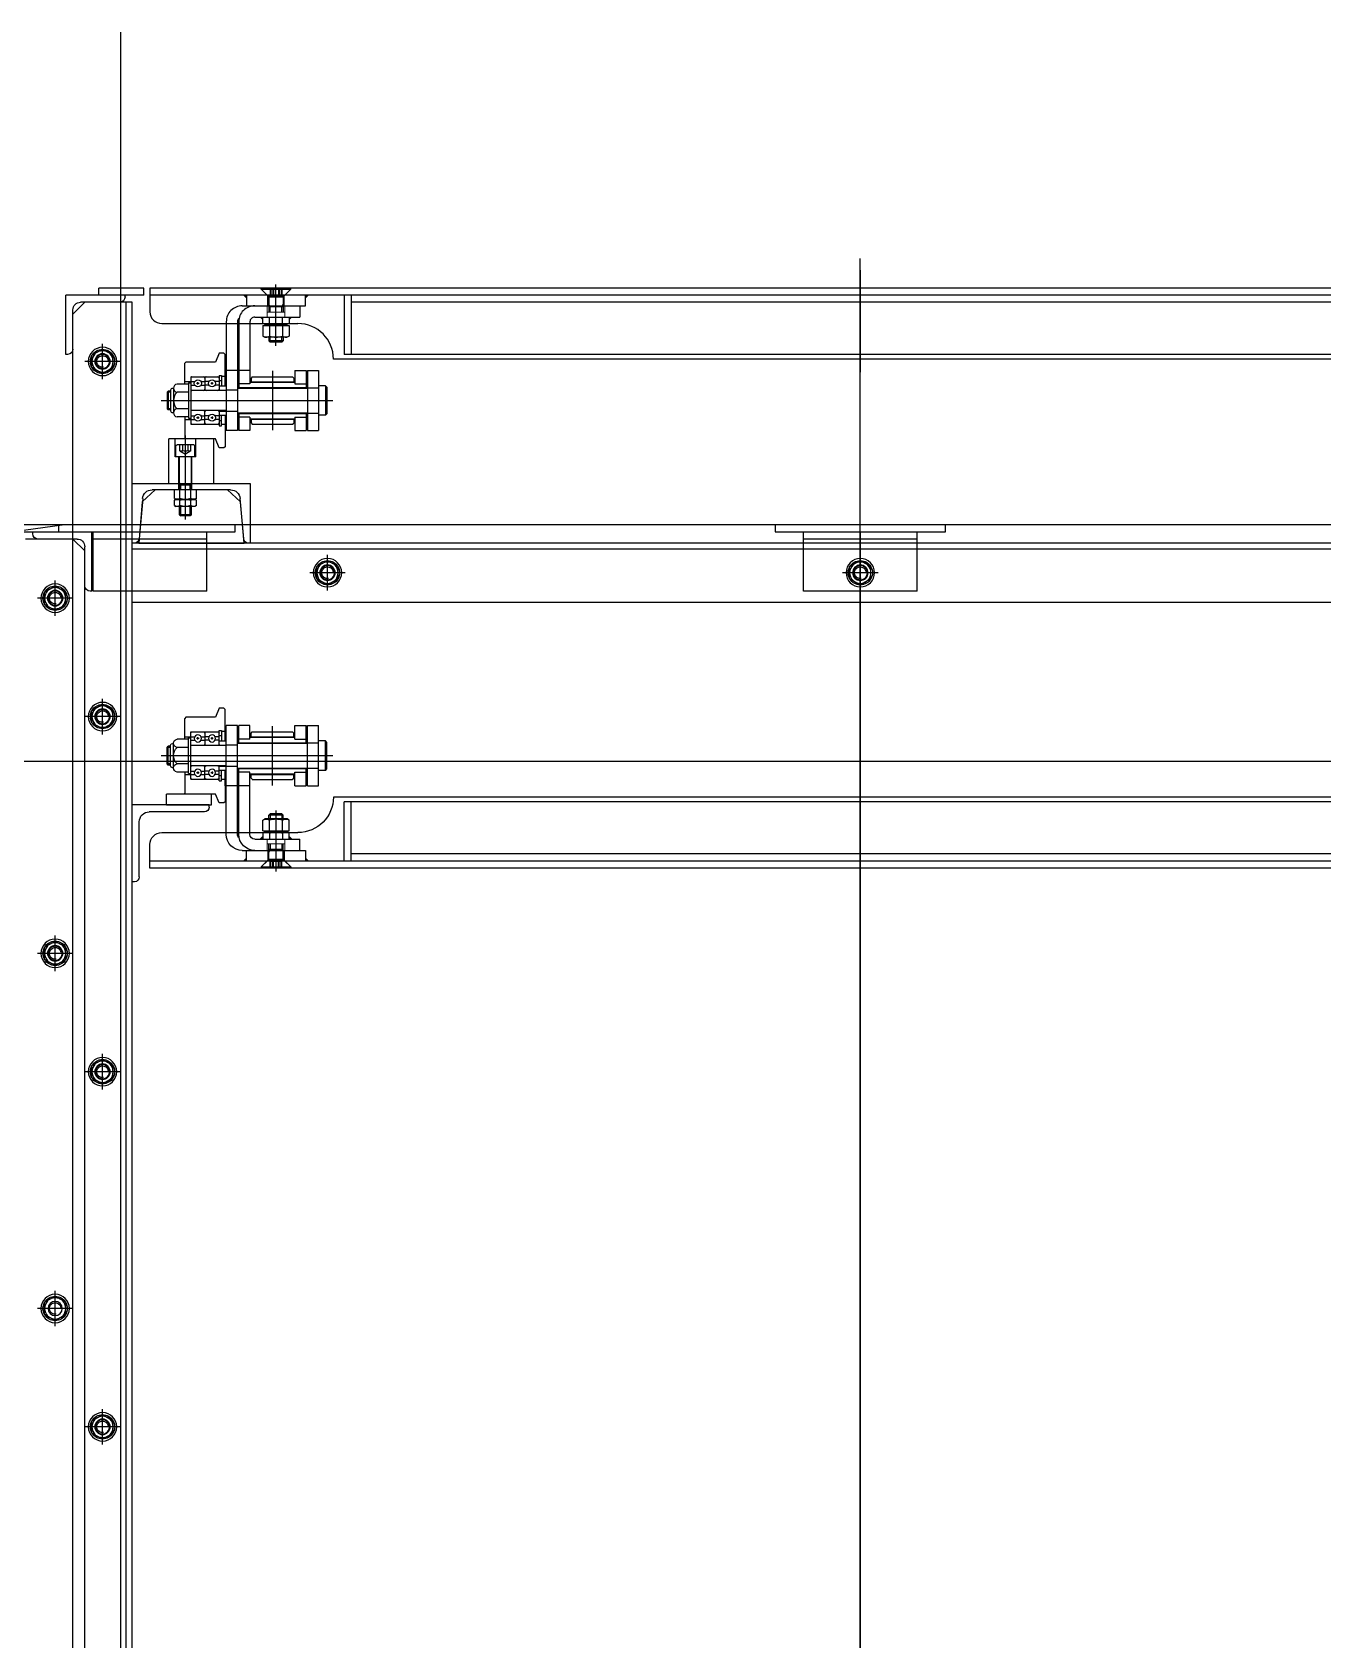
# Model space of a CAD drawing. Header units: millimetres. Extents: x 5349504 to 6791112, y -2212455 to -2153443.
# Drawn here: x 6315594 to 6316684, y -2198866 to -2197507 of the extents above; entities that cross this region are included whole.
import ezdxf

# ---------------------------------------------------------------- set-up
doc = ezdxf.new("R2010")
doc.units = ezdxf.units.MM
doc.header["$LTSCALE"] = 400
doc.linetypes.add('CEN', pattern=[62, 60, -1, 0, -1])
doc.layers.get('0').update_dxf_attribs({"lineweight": 9})
doc.layers.get('DEFPOINTS').update_dxf_attribs({"color": 140})
for name, color, linetype in [('CEN', 1, 'CEN'), ('EQUIP', 8, 'Continuous'), ('GRND', 8, 'Continuous')]:
    doc.layers.add(name, color=color, linetype=linetype)

# ---------------------------------------------------------------- blocks, each defined once
blk = doc.blocks.new('A$C7E4212CD')
for p, q in [((1200, 71), (0, 71)), ((0, 71), (0, 51)), ((1200, 71), (1200, 51)), ((10, 41), (125, 41)), ((1190, 41), (1075, 41)), ((1045, 11), (155, 11))]:
    blk.add_line(p, q)
for centre, radius, start, end in [((10, 51), 10, 180, 270), ((125, 11), 30, 0, 90), ((1075, 11), 30, 90, 180), ((1190, 51), 10, 270, 0)]:
    blk.add_arc(centre, radius, start, end)
at = {"layer": 'EQUIP', "lineweight": 25}
blk.add_line((600, 86), (600, 0), dxfattribs=at)
at = {"layer": 'EQUIP'}
for p, q in [((94, 70), (94, 71)), ((94, 70), (99.5, 64.5)), ((94, 70), (119, 70)), ((106.5, 53), (106.5, 74)), ((119, 70), (113.5, 64.5)), ((119, 70), (119, 71)), ((1081, 70), (1081, 71)), ((1081, 70), (1086.5, 64.5)), ((1106, 70), (1081, 70)), ((1093.5, 53), (1093.5, 74)), ((1106, 70), (1100.5, 64.5)), ((1106, 70), (1106, 71)), ((1200, 65), (0, 65)), ((99.5, 56), (99.5, 64.5)), ((113.5, 64.5), (99.5, 64.5)), ((113.5, 56), (113.5, 64.5)), ((164, 65), (164, 15)), ((170, 65), (170, 15)), ((1030, 59), (170, 59)), ((1030, 65), (1030, 15)), ((1036, 65), (1036, 15)), ((1086.5, 56), (1086.5, 64.5)), ((1086.5, 64.5), (1100.5, 64.5)), ((1100.5, 56), (1100.5, 64.5)), ((1036, 15), (164, 15))]:
    blk.add_line(p, q, dxfattribs=at)
for points in [[(81.5, 56), (131.5, 56), (131.5, 65), (81.5, 65)], [(1118.5, 56), (1068.5, 56), (1068.5, 65), (1118.5, 65)]]:
    blk.add_lwpolyline(points, close=True, dxfattribs=at)
for points in [[(81.5, 65), (78.5, 65), (81.5, 62)], [(131.5, 65), (134.5, 65), (131.5, 62)], [(1068.5, 65), (1065.5, 65), (1068.5, 62)], [(1118.5, 65), (1121.5, 65), (1118.5, 62)]]:
    blk.add_solid(points, dxfattribs=at)
blk = doc.blocks.new('A$C4B231994')
for p, q in [((68.5, 120), (117, 120)), ((79, 110.5), (117, 110.5)), ((86, 105.3), (86, 110.5)), ((91.5, 105.3), (91.5, 110.5)), ((102.5, 105.3), (102.5, 110.5)), ((108, 110.5), (108, 105.3)), ((117, 120), (117, 110.5)), ((55, 106.5), (55, 14.6)), ((64.5, 106.5), (64.5, 14.6)), ((65.5, 106.5), (65.5, 50.5)), ((75, 106.5), (75, 54)), ((86, 105.3), (86.6, 105)), ((86.6, 105), (87.5, 104.5)), ((87.5, 104.5), (96, 104.5)), ((88.5, 103.5), (105.5, 103.5)), ((96, 104.5), (106.5, 104.5)), ((106.5, 104.5), (108, 105.3)), ((20.9, 72.5), (19.9, 71.5)), ((19.9, 53.8), (19.9, 71.5)), ((45.9, 72.5), (20.9, 72.5)), ((49, 80), (45.9, 72.5)), ((53, 80), (49, 80)), ((54, 79), (53, 80)), ((54, 52.4), (54, 79)), ((20, 56), (25.5, 56)), ((23, 55), (23, 25)), ((23, 55), (25, 55)), ((25, 60), (25, 20)), ((25, 60), (49, 60)), ((25, 56), (28.4, 56)), ((33.6, 56), (37, 56)), ((37, 59), (37, 49.5)), ((40.4, 56), (37, 56)), ((49, 56), (45.6, 56)), ((49, 61.2), (50.9, 61.2)), ((49, 61.2), (49, 48.5)), ((49, 56.9), (50.9, 56.9)), ((50.9, 61.2), (50.9, 52.4)), ((54, 60.2), (50.9, 60.2)), ((54, 65.4), (54, 52.4)), ((64.5, 65.4), (55, 65.4)), ((75, 65.4), (65.5, 65.4)), ((75, 55.5), (113, 55.5)), ((77, 60), (76, 59)), ((76, 59), (76, 55.5)), ((76, 55.8), (112, 55.8)), ((77, 60.1), (111, 60.1)), ((111, 60), (112, 59)), ((112, 59), (112, 55.5)), ((113, 65.4), (122.5, 65.4)), ((113, 65.4), (113, 54)), ((122.5, 65.4), (122.5, 50.5)), ((123.5, 65.4), (123.5, 14.6)), ((123.5, 65.4), (133, 65.4)), ((133, 65.4), (133, 14.6)), ((6, 48), (5, 47)), ((5, 47), (5, 33)), ((8, 48), (6, 48)), ((6, 48), (6, 32)), ((8, 48.7), (8, 31.2)), ((10.4, 50.2), (9.5, 50.2)), ((10.4, 50.2), (10.4, 29.7)), ((23, 53.9), (13.4, 53.9)), ((23, 47), (13.4, 47)), ((25, 53), (28.4, 53)), ((49, 48.5), (25, 48.5)), ((55, 48.5), (25.5, 48.5)), ((33.6, 53), (37, 53)), ((40.4, 53), (37, 53)), ((49, 53), (45.6, 53)), ((49, 52.4), (55, 52.4)), ((49, 48.8), (55, 48.8)), ((51.5, 48.8), (55, 48.8)), ((55, 49), (64.5, 49)), ((64.5, 50.5), (123.5, 50.5)), ((75, 54), (65.5, 54)), ((65.5, 50.9), (122.5, 50.9)), ((113, 54), (122.5, 54)), ((123.5, 50.7), (133, 50.7)), ((138.7, 52.5), (133, 52.5)), ((138.7, 52.5), (140, 51.2)), ((138.7, 52.5), (138.7, 27.5)), ((140, 51.2), (140, 28.8)), ((5, 33), (6, 32)), ((8, 32), (6, 32)), ((10.4, 29.7), (9.5, 29.7)), ((23, 33), (13.4, 33)), ((49, 31.5), (25, 31.5)), ((55, 31.5), (25.5, 31.5)), ((37, 21), (37, 30.5)), ((49, 31.5), (49, 18.7)), ((49, 31.1), (55, 31.1)), ((49, 27.6), (55, 27.6)), ((50.9, 18.7), (50.9, 27.6)), ((51.5, 31.1), (55, 31.1)), ((54, 27.6), (54, 1)), ((54, 27.6), (54, 14.6)), ((55, 31), (64.5, 31)), ((64.5, 29.5), (123.5, 29.5)), ((65.5, 29.5), (65.5, 14.6)), ((65.5, 29.1), (122.5, 29.1)), ((122.5, 29.5), (122.5, 14.6)), ((123.5, 29.3), (133, 29.3)), ((138.7, 27.5), (133, 27.5)), ((140, 28.8), (138.7, 27.5)), ((23, 26.2), (13.4, 26.2)), ((19.9, 26.2), (19.9, 8.5)), ((20, 24), (25.5, 24)), ((23, 25), (25, 25)), ((25, 27), (28.4, 27)), ((25, 24), (28.4, 24)), ((25, 20), (49, 20)), ((33.6, 27), (37, 27)), ((33.6, 24), (37, 24)), ((40.4, 27), (37, 27)), ((40.4, 24), (37, 24)), ((49, 27), (45.6, 27)), ((49, 24), (45.6, 24)), ((49, 23.1), (50.9, 23.1)), ((49, 18.7), (50.9, 18.7)), ((54, 19.7), (50.9, 19.7)), ((64.5, 14.6), (55, 14.6)), ((75, 26), (65.5, 26)), ((75, 14.6), (65.5, 14.6)), ((75, 26), (75, 14.6)), ((75, 24.5), (113, 24.5)), ((76, 24.5), (76, 20.9)), ((76, 24.2), (112, 24.2)), ((76, 21), (77, 20)), ((77, 20), (111, 20)), ((111, 20), (112, 20.9)), ((112, 24.5), (112, 20.9)), ((113, 26), (122.5, 26)), ((113, 26), (113, 14.6)), ((113, 14.6), (122.5, 14.6)), ((123.5, 14.6), (133, 14.6)), ((20.9, 7.5), (19.9, 8.5)), ((45.9, 7.5), (20.9, 7.5)), ((49, 0), (45.9, 7.5)), ((54, 1), (53, 0)), ((53, 0), (49, 0))]:
    blk.add_line(p, q)
at = {"color": 3}
for p, q in [((8, 47), (5, 47)), ((8, 33), (5, 33))]:
    blk.add_line(p, q, dxfattribs=at)
for centre in [(31, 54.5), (43, 54.5), (31, 25.5), (43, 25.5)]:
    blk.add_circle(centre, 3)
for centre, radius, start, end in [((68.5, 106.5), 13.5, 90, 180), ((68.5, 106.5), 4, 131.8162, 180), ((79, 106.5), 13.5, 90, 180), ((79, 106.5), 4, 90, 180), ((88.8, 109.4), 4.85, 244.3799, 296.1725), ((88.5, 104.5), 1, 180, 270), ((88.8, 109.4), 4.85, 296.1725, 304.409), ((97.1, 123.5), 19, 252.8014, 258.9786), ((97.1, 123.5), 19, 258.9786, 265.4466), ((96.9, 123.5), 19, 266.7546, 287.1986), ((105.2, 109.4), 4.85, 235.591, 295.6201), ((105.5, 104.5), 1, 270, 0), ((26, 59), 1, 90, 180), ((36, 59), 1, 0, 90), ((38, 59), 1, 90, 180), ((48, 59), 1, 0, 90), ((48, 59), 1, 0, 90), ((9.5, 48.7), 1.5, 90, 180), ((13.9, 50.4), 3.46, 98.2275, 261.8801), ((20.1, 40), 9.67, 133.6025, 226.3975), ((26, 49.5), 1, 180, 270), ((36, 49.5), 1, 270, 0), ((38, 49.5), 1, 180, 270), ((48, 49.5), 1, 270, 360), ((9.5, 31.2), 1.5, 180, 270), ((13.9, 29.6), 3.46, 98.2197, 261.7816), ((26, 30.5), 1, 90, 180), ((36, 30.5), 1, 0, 90), ((38, 30.5), 1, 90, 180), ((48, 30.5), 1, 0, 90), ((26, 21), 1, 180, 270), ((36, 21), 1, 270, 0), ((38, 21), 1, 180, 270), ((48, 21), 1, 270, 0), ((48, 21), 1, 270, 0)]:
    blk.add_arc(centre, radius, start, end)
for points in [[(86, 110.5), (83, 110.5), (86, 107.5)], [(108, 110.5), (108, 107.5), (111, 110.5)]]:
    blk.add_solid(points)
at = {"layer": 'EQUIP', "lineweight": 0}
for p, q in [((97, 100.5), (97, 123)), ((89.5, 120), (89.5, 110.5)), ((89.5, 114.5), (104.5, 114.5)), ((104.5, 120), (104.5, 110.5))]:
    blk.add_line(p, q, dxfattribs=at)
at = {"layer": 'EQUIP'}
for p, q in [((32, 54.5), (30, 54.5)), ((31, 53.5), (31, 55.5)), ((44, 54.5), (42, 54.5)), ((43, 53.5), (43, 55.5)), ((94, 65.1), (94, 15)), ((0, 40), (145, 40)), ((32, 25.5), (30, 25.5)), ((31, 26.5), (31, 24.5)), ((44, 25.5), (42, 25.5)), ((43, 26.5), (43, 24.5))]:
    blk.add_line(p, q, dxfattribs=at)
blk = doc.blocks.new('A$C22CA05A2')
for p, q in [((1, 34), (23, 34)), ((1, 34), (1, 24.9)), ((6.5, 34), (6.5, 24.9)), ((17.5, 34), (17.5, 24.9)), ((23, 34), (23, 24.9)), ((1, 24.9), (2.5, 24)), ((21.5, 24), (2.5, 24)), ((6, 24), (6, 20.8)), ((6, 20.8), (7.1, 19.7)), ((18, 20.8), (6, 20.8)), ((16.9, 19.7), (7.1, 19.7)), ((18, 20.8), (16.9, 19.7)), ((18, 24), (18, 20.8)), ((23, 24.9), (21.5, 24)), ((23, 24.9), (23, 24.9))]:
    blk.add_line(p, q)
for centre, radius, start, end in [((3.8, 28.9), 4.85, 244.4385, 304.4385), ((12, 42.1), 18.1, 252.383, 287.617), ((20.2, 28.9), 4.85, 235.5615, 295.5615)]:
    blk.add_arc(centre, radius, start, end)
at = {"layer": 'EQUIP'}
for p, q in [((0, 64.7), (24, 64.7)), ((0, 64.7), (0, 64)), ((6, 58), (0, 64)), ((6, 58), (18, 58)), ((6, 58), (6, 45)), ((18, 58), (24, 64)), ((18, 58), (18, 45)), ((24, 64.7), (24, 64)), ((7.1, 49.7), (6, 52)), ((18, 49.7), (6, 49.7)), ((7.1, 45), (7.1, 49.7)), ((16.9, 49.7), (18, 52)), ((16.9, 45), (16.9, 49.7)), ((1, 34), (1, 34)), ((6.5, 34), (6.5, 34)), ((17.5, 34), (17.5, 34)), ((23, 34), (23, 34)), ((23, 34), (23, 34))]:
    blk.add_line(p, q, dxfattribs=at)
at = {"layer": 'EQUIP', "lineweight": 35}
for p, q in [((7.4, 64.7), (7.4, 59.7)), ((9.7, 64.7), (9.7, 59.7)), ((14.3, 64.7), (14.3, 59.7)), ((16.6, 64.7), (16.6, 59.7))]:
    blk.add_line(p, q, dxfattribs=at)
at = {"layer": 'EQUIP', "lineweight": 25}
blk.add_line((12, 16.7), (12, 67.7), dxfattribs=at)
at = {"layer": 'EQUIP', "linetype": 'Continuous', "lineweight": 25}
for p, q in [((7.1, 19.7), (7.1, 24)), ((16.9, 19.7), (16.9, 24))]:
    blk.add_line(p, q, dxfattribs=at)
at = {"layer": 'EQUIP', "lineweight": 35}
for centre, radius, start, end in [((8.5, 61.2), 1.88, 232.1211, 307.8789), ((12, 66.2), 6.93, 250.5288, 289.4712), ((15.5, 61.2), 1.88, 232.1211, 307.8789)]:
    blk.add_arc(centre, radius, start, end, dxfattribs=at)
blk = doc.blocks.new('BL-EQ-SECT_1_20230313')
at = {"layer": 'DEFPOINTS'}
blk.add_line((276.3, 3252.6), (107776.3, 3252.6), dxfattribs=at)
at = {"layer": 'EQUIP'}
for p, q in [((53526.3, 1075.3), (53526.3, 3477.6)), ((54131.3, 3452.6), (54169.3, 3452.6)), ((54131.3, 3446.6), (54131.3, 3452.6)), ((54169.3, 3446.6), (54169.3, 3452.6)), ((54131.3, 3446.6), (54197.3, 3446.6)), ((54141.3, 3440.6), (54184.8, 3440.6)), ((54141.3, 1222.6), (54141.3, 3440.6)), ((54146.3, 1291.6), (54146.3, 3440.6)), ((54147.3, 3445.1), (54147.3, 3446.6)), ((54181.3, 3440.6), (54191.3, 3430.6)), ((54197.3, 3396.6), (54197.3, 3446.6)), ((54191.3, 1166.6), (54191.3, 3434.1)), ((54166.3, 3401), (54157.3, 3395.8)), ((54157.3, 3385.4), (54157.3, 3395.8)), ((54166.3, 3375.6), (54166.3, 3405.6)), ((54175.3, 3395.8), (54166.3, 3401)), ((54175.3, 3385.4), (54175.3, 3395.8)), ((54195.8, 3396.6), (54197.3, 3396.6)), ((54151.3, 3390.6), (54181.3, 3390.6)), ((54157.3, 3385.4), (54166.3, 3380.2)), ((54166.3, 3380.2), (54175.3, 3385.4)), ((54175.3, 3391), (54176.5, 3391)), ((54175.3, 3390.1), (54176.5, 3390.1)), ((54096.3, 3257.1), (54096.3, 3328.1)), ((54072.3, 3287.1), (54072.3, 3325.1)), ((54072.3, 3325.1), (54110.3, 3325.1)), ((54087.5, 3310.1), (54087.5, 3325.1)), ((54088.3, 3310.1), (54088.3, 3319.1)), ((54089.3, 3320.1), (54103.3, 3320.1)), ((54091.6, 3315.1), (54091.6, 3320.1)), ((54091.6, 3315.1), (54096.3, 3312.4)), ((54093.9, 3315.1), (54093.9, 3320.1)), ((54100.9, 3315.1), (54096.3, 3312.4)), ((54098.6, 3315.1), (54098.6, 3320.1)), ((54100.9, 3315.1), (54100.9, 3320.1)), ((54104.3, 3310.1), (54104.3, 3319.1)), ((54105, 3310.1), (54105, 3325.1)), ((54110.3, 3287.1), (54110.3, 3325.1)), ((54087.5, 3310.1), (54105, 3310.1)), ((54090.8, 3282.1), (54090.8, 3310.1)), ((54091.3, 3282.1), (54091.3, 3310.1)), ((54101.3, 3282.1), (54101.3, 3310.1)), ((54101.8, 3282.1), (54101.8, 3310.1)), ((54041.3, 3287.1), (54141.3, 3287.1)), ((54041.3, 3237.1), (54041.3, 3287.1)), ((54092.2, 3286.1), (54091.3, 3288.1)), ((54100.3, 3286.1), (54101.3, 3288.1)), ((54047.1, 3240.7), (54050.1, 3274.8)), ((54058.1, 3282.1), (54124.5, 3282.1)), ((54087, 3274.8), (54087, 3282.1)), ((54087, 3274.8), (54088.3, 3274.1)), ((54087, 3273.4), (54088.3, 3274.1)), ((54087, 3268.8), (54087, 3273.4)), ((54088.3, 3274.1), (54104.3, 3274.1)), ((54091.3, 3286.1), (54101.3, 3286.1)), ((54091.6, 3274.8), (54091.6, 3282.1)), ((54091.6, 3268.8), (54091.6, 3273.4)), ((54092.2, 3282.1), (54092.2, 3286.1)), ((54100.3, 3282.1), (54100.3, 3286.1)), ((54100.9, 3274.8), (54100.9, 3282.1)), ((54100.9, 3268.8), (54100.9, 3273.4)), ((54105.5, 3274.8), (54104.3, 3274.1)), ((54105.5, 3273.4), (54104.3, 3274.1)), ((54105.5, 3274.8), (54105.5, 3282.1)), ((54105.5, 3268.8), (54105.5, 3273.4)), ((54132.4, 3274.8), (54135.4, 3240.7)), ((54087, 3268.8), (54088.3, 3268.1)), ((54088.3, 3268.1), (54104.3, 3268.1)), ((54091.3, 3261), (54091.3, 3268.1)), ((54091.3, 3261), (54092.2, 3260.1)), ((54091.3, 3261), (54101.3, 3261)), ((54092.2, 3260.1), (54092.2, 3268.1)), ((54092.2, 3260.1), (54100.3, 3260.1)), ((54100.3, 3260.1), (54100.3, 3268.1)), ((54101.3, 3261), (54100.3, 3260.1)), ((54101.3, 3261), (54101.3, 3268.1)), ((54105.5, 3268.8), (54104.3, 3268.1)), ((53478.3, 3196.6), (53478.3, 3246.6)), ((53526.3, 3246.6), (53526.3, 1052.6)), ((53574.3, 3196.6), (53574.3, 3246.6)), ((54078.3, 3196.6), (54078.3, 3246.6)), ((54174.3, 3196.6), (54174.3, 3246.6)), ((54175.3, 3196.6), (54175.3, 3246.6)), ((54203.3, 3252.6), (54241.3, 3252.6)), ((54203.3, 3246.6), (54203.3, 3252.6)), ((54225.3, 3245.1), (54225.3, 3246.6)), ((52911.3, 3237.1), (54141.3, 3237.1)), ((53478.3, 3240.6), (53574.3, 3240.6)), ((54078.3, 3240.6), (54174.3, 3240.6)), ((54191.3, 3240.6), (54181.3, 3230.6)), ((54181.3, 1166.6), (54181.3, 3234.1)), ((54187.8, 3240.6), (54231.3, 3240.6)), ((52920.3, 3232.1), (54141.3, 3232.1)), ((53526.3, 3222.5), (53517.3, 3217.3)), ((53535.3, 3217.3), (53526.3, 3222.5)), ((53976.3, 3222.5), (53967.3, 3217.3)), ((53976.3, 3197.1), (53976.3, 3227.1)), ((53985.3, 3217.3), (53976.3, 3222.5)), ((53511.3, 3212.1), (53541.3, 3212.1)), ((53517.3, 3206.9), (53517.3, 3217.3)), ((53517.3, 3206.9), (53526.3, 3201.7)), ((53526.3, 3201.7), (53535.3, 3206.9)), ((53535.3, 3206.9), (53535.3, 3217.3)), ((53535.3, 3212.5), (53536.5, 3212.5)), ((53535.3, 3211.6), (53536.5, 3211.6)), ((53961.3, 3212.1), (53991.3, 3212.1)), ((53967.3, 3206.9), (53967.3, 3217.3)), ((53967.3, 3206.9), (53976.3, 3201.7)), ((53976.3, 3201.7), (53985.3, 3206.9)), ((53985.3, 3206.9), (53985.3, 3217.3)), ((53985.3, 3212.5), (53986.5, 3212.5)), ((53985.3, 3211.6), (53986.5, 3211.6)), ((54206.3, 3175.6), (54206.3, 3205.6)), ((53478.3, 3196.6), (53574.3, 3196.6)), ((54078.3, 3196.6), (54174.3, 3196.6)), ((54175.3, 3196.6), (54176.8, 3196.6)), ((54206.3, 3201), (54197.3, 3195.8)), ((54197.3, 3185.4), (54197.3, 3195.8)), ((54215.3, 3195.8), (54206.3, 3201)), ((54215.3, 3185.4), (54215.3, 3195.8)), ((52911.3, 3187.1), (54141.3, 3187.1)), ((54191.3, 3190.6), (54221.3, 3190.6)), ((54197.3, 3185.4), (54206.3, 3180.2)), ((54206.3, 3180.2), (54215.3, 3185.4)), ((54215.3, 3191), (54216.5, 3191)), ((54215.3, 3190.1), (54216.5, 3190.1)), ((54166.3, 3101), (54157.3, 3095.8)), ((54166.3, 3075.6), (54166.3, 3105.6)), ((54175.3, 3095.8), (54166.3, 3101)), ((54151.3, 3090.6), (54181.3, 3090.6)), ((54157.3, 3085.4), (54157.3, 3095.8)), ((54157.3, 3085.4), (54166.3, 3080.2)), ((54166.3, 3080.2), (54175.3, 3085.4)), ((54175.3, 3085.4), (54175.3, 3095.8)), ((54175.3, 3091), (54176.5, 3091)), ((54175.3, 3090.1), (54176.5, 3090.1)), ((54074.3, 3016.1), (54074.3, 3025.1)), ((54074.3, 3025.1), (54112.3, 3025.1)), ((54112.3, 3016.1), (54074.3, 3016.1)), ((54076.3, 3014.1), (54076.3, 3016.1)), ((54076.3, 3016.1), (54141.3, 3016.1)), ((54112.3, 3016.1), (54112.3, 3025.1)), ((54080.3, 3010.1), (54126.8, 3010.1)), ((54135.3, 2955.1), (54135.3, 3001.6)), ((54139.3, 2951.1), (54141.3, 2951.1)), ((54206.3, 2901), (54197.3, 2895.8)), ((54197.3, 2885.4), (54197.3, 2895.8)), ((54206.3, 2875.6), (54206.3, 2905.6)), ((54215.3, 2895.8), (54206.3, 2901)), ((54215.3, 2885.4), (54215.3, 2895.8)), ((54191.3, 2890.6), (54221.3, 2890.6)), ((54197.3, 2885.4), (54206.3, 2880.2)), ((54206.3, 2880.2), (54215.3, 2885.4)), ((54215.3, 2891), (54216.5, 2891)), ((54215.3, 2890.1), (54216.5, 2890.1)), ((54166.3, 2801), (54157.3, 2795.8)), ((54166.3, 2775.6), (54166.3, 2805.6)), ((54175.3, 2795.8), (54166.3, 2801)), ((54151.3, 2790.6), (54181.3, 2790.6)), ((54157.3, 2785.4), (54157.3, 2795.8)), ((54157.3, 2785.4), (54166.3, 2780.2)), ((54166.3, 2780.2), (54175.3, 2785.4)), ((54175.3, 2785.4), (54175.3, 2795.8)), ((54175.3, 2791), (54176.5, 2791)), ((54175.3, 2790.1), (54176.5, 2790.1)), ((54206.3, 2601), (54197.3, 2595.8)), ((54197.3, 2585.4), (54197.3, 2595.8)), ((54206.3, 2575.6), (54206.3, 2605.6)), ((54215.3, 2595.8), (54206.3, 2601)), ((54215.3, 2585.4), (54215.3, 2595.8)), ((54191.3, 2590.6), (54221.3, 2590.6)), ((54197.3, 2585.4), (54206.3, 2580.2)), ((54206.3, 2580.2), (54215.3, 2585.4)), ((54215.3, 2591), (54216.5, 2591)), ((54215.3, 2590.1), (54216.5, 2590.1)), ((54166.3, 2501), (54157.3, 2495.8)), ((54166.3, 2475.6), (54166.3, 2505.6)), ((54175.3, 2495.8), (54166.3, 2501)), ((54151.3, 2490.6), (54181.3, 2490.6)), ((54157.3, 2485.4), (54157.3, 2495.8)), ((54157.3, 2485.4), (54166.3, 2480.2)), ((54166.3, 2480.2), (54175.3, 2485.4)), ((54175.3, 2485.4), (54175.3, 2495.8)), ((54175.3, 2491), (54176.5, 2491)), ((54175.3, 2490.1), (54176.5, 2490.1))]:
    blk.add_line(p, q, dxfattribs=at)
for points in [[(54049.9, 3272.1), (54060.7, 3282.1), (54121.8, 3282.1), (54132.7, 3272.1), (54135.7, 3237.1), (54046.8, 3237.1)], [(53454.3, 3252.6), (53598.3, 3252.6), (53598.3, 3246.6), (53454.3, 3246.6)], [(54241.3, 3246.6), (54054.3, 3246.6), (54054.3, 3252.6), (54198.3, 3252.6)]]:
    blk.add_lwpolyline(points, close=True, dxfattribs=at)
for centre, radius in [((54166.3, 3390.6), 12), ((54166.3, 3390.6), 9), ((54166.3, 3390.6), 6.5), ((54166.3, 3390.6), 6), ((53526.3, 3212.1), 12), ((53526.3, 3212.1), 9), ((53976.3, 3212.1), 12), ((53976.3, 3212.1), 9), ((53526.3, 3212.1), 6.5), ((53526.3, 3212.1), 6), ((53976.3, 3212.1), 6.5), ((53976.3, 3212.1), 6), ((54206.3, 3190.6), 12), ((54206.3, 3190.6), 9), ((54206.3, 3190.6), 6.5), ((54206.3, 3190.6), 6), ((54166.3, 3090.6), 12), ((54166.3, 3090.6), 9), ((54166.3, 3090.6), 6.5), ((54166.3, 3090.6), 6), ((54206.3, 2890.6), 12), ((54206.3, 2890.6), 9), ((54206.3, 2890.6), 6.5), ((54206.3, 2890.6), 6), ((54166.3, 2790.6), 12), ((54166.3, 2790.6), 9), ((54166.3, 2790.6), 6.5), ((54166.3, 2790.6), 6), ((54206.3, 2590.6), 12), ((54206.3, 2590.6), 9), ((54206.3, 2590.6), 6), ((54166.3, 2490.6), 12), ((54166.3, 2490.6), 9), ((54166.3, 2490.6), 6.5), ((54166.3, 2490.6), 6)]:
    blk.add_circle(centre, radius, dxfattribs=at)
for centre, radius, start, end in [((54151.8, 3445.1), 4.5, 180, 270), ((54184.8, 3434.1), 6.5, 0, 90), ((54166.3, 3390.6), 10.3, 150.9017, 209.0983), ((54166.3, 3390.6), 10.3, 90.9017, 149.0983), ((54166.3, 3390.6), 4.93, 260, 170), ((54166.3, 3390.6), 10.3, 30.9017, 89.0983), ((54166.3, 3390.6), 10.3, 2.504, 29.0983), ((54195.8, 3401.1), 4.5, 180, 270), ((54166.3, 3390.6), 10.3, 210.9017, 269.0983), ((54166.3, 3390.6), 10.3, 270.9017, 329.0983), ((54166.3, 3390.6), 10.3, 330.9017, 357.496), ((54089.3, 3319.1), 1, 90, 180), ((54092.8, 3316.6), 1.88, 232.1211, 307.8789), ((54096.3, 3321.6), 6.93, 250.5288, 289.4712), ((54099.7, 3316.6), 1.88, 232.1211, 307.8789), ((54103.3, 3319.1), 1, 0, 90), ((54058.1, 3274.1), 8, 90, 175), ((54089.3, 3278.2), 4.08, 244.4385, 304.4385), ((54089.3, 3270), 4.08, 55.5615, 115.5615), ((54096.3, 3289.4), 15.3, 252.383, 287.617), ((54096.3, 3258.8), 15.3, 72.383, 107.617), ((54103.2, 3278.2), 4.08, 235.5615, 295.5615), ((54103.2, 3270), 4.08, 64.4385, 124.4385), ((54124.5, 3274.1), 8, 5, 90), ((54089.3, 3272.2), 4.08, 244.4385, 304.4385), ((54096.3, 3283.4), 15.3, 252.383, 287.617), ((54103.2, 3272.2), 4.08, 235.5615, 295.5615), ((54043.1, 3241.1), 4, 270, 355), ((54139.4, 3241.1), 4, 185, 270), ((54187.8, 3234.1), 6.5, 90, 180), ((54220.8, 3245.1), 4.5, 270, 0), ((53526.3, 3212.1), 10.3, 90.9017, 149.0983), ((53526.3, 3212.1), 10.3, 30.9017, 89.0983), ((53976.3, 3212.1), 10.3, 90.9017, 149.0983), ((53976.3, 3212.1), 10.3, 30.9017, 89.0983), ((53526.3, 3212.1), 10.3, 150.9017, 209.0983), ((53526.3, 3212.1), 10.3, 210.9017, 269.0983), ((53526.3, 3212.1), 4.93, 260, 170), ((53526.3, 3212.1), 10.3, 270.9017, 329.0983), ((53526.3, 3212.1), 10.3, 2.504, 29.0983), ((53526.3, 3212.1), 10.3, 330.9017, 357.496), ((53976.3, 3212.1), 10.3, 150.9017, 209.0983), ((53976.3, 3212.1), 10.3, 210.9017, 269.0983), ((53976.3, 3212.1), 4.93, 260, 170), ((53976.3, 3212.1), 10.3, 270.9017, 329.0983), ((53976.3, 3212.1), 10.3, 2.504, 29.0983), ((53976.3, 3212.1), 10.3, 330.9017, 357.496), ((54176.8, 3201.1), 4.5, 270, 0), ((54206.3, 3190.6), 10.3, 150.9017, 209.0983), ((54206.3, 3190.6), 10.3, 90.9017, 149.0983), ((54206.3, 3190.6), 4.93, 260, 170), ((54206.3, 3190.6), 10.3, 30.9017, 89.0983), ((54206.3, 3190.6), 10.3, 2.504, 29.0983), ((54206.3, 3190.6), 10.3, 210.9017, 269.0983), ((54206.3, 3190.6), 10.3, 270.9017, 329.0983), ((54206.3, 3190.6), 10.3, 330.9017, 357.496), ((54166.3, 3090.6), 10.3, 90.9017, 149.0983), ((54166.3, 3090.6), 10.3, 30.9017, 89.0983), ((54166.3, 3090.6), 10.3, 150.9017, 209.0983), ((54166.3, 3090.6), 10.3, 210.9017, 269.0983), ((54166.3, 3090.6), 4.93, 260, 170), ((54166.3, 3090.6), 10.3, 270.9017, 329.0983), ((54166.3, 3090.6), 10.3, 2.504, 29.0983), ((54166.3, 3090.6), 10.3, 330.9017, 357.496), ((54080.3, 3014.1), 4, 180, 270), ((54126.8, 3001.6), 8.5, 0, 90), ((54139.3, 2955.1), 4, 180, 270), ((54206.3, 2890.6), 10.3, 150.9017, 209.0983), ((54206.3, 2890.6), 10.3, 90.9017, 149.0983), ((54206.3, 2890.6), 4.93, 260, 170), ((54206.3, 2890.6), 10.3, 30.9017, 89.0983), ((54206.3, 2890.6), 10.3, 2.504, 29.0983), ((54206.3, 2890.6), 10.3, 210.9017, 269.0983), ((54206.3, 2890.6), 10.3, 270.9017, 329.0983), ((54206.3, 2890.6), 10.3, 330.9017, 357.496), ((54166.3, 2790.6), 10.3, 90.9017, 149.0983), ((54166.3, 2790.6), 10.3, 30.9017, 89.0983), ((54166.3, 2790.6), 10.3, 150.9017, 209.0983), ((54166.3, 2790.6), 10.3, 210.9017, 269.0983), ((54166.3, 2790.6), 4.93, 260, 170), ((54166.3, 2790.6), 10.3, 270.9017, 329.0983), ((54166.3, 2790.6), 10.3, 2.504, 29.0983), ((54166.3, 2790.6), 10.3, 330.9017, 357.496), ((54206.3, 2590.6), 10.3, 150.9017, 209.0983), ((54206.3, 2590.6), 10.3, 90.9017, 149.0983), ((54206.3, 2590.6), 4.93, 260, 170), ((54206.3, 2590.6), 10.3, 30.9017, 89.0983), ((54206.3, 2590.6), 10.3, 2.504, 29.0983), ((54206.3, 2590.6), 10.3, 210.9017, 269.0983), ((54206.3, 2590.6), 10.3, 270.9017, 329.0983), ((54206.3, 2590.6), 10.3, 330.9017, 357.496), ((54166.3, 2490.6), 10.3, 90.9017, 149.0983), ((54166.3, 2490.6), 10.3, 30.9017, 89.0983), ((54166.3, 2490.6), 10.3, 150.9017, 209.0983), ((54166.3, 2490.6), 10.3, 210.9017, 269.0983), ((54166.3, 2490.6), 4.93, 260, 170), ((54166.3, 2490.6), 10.3, 270.9017, 329.0983), ((54166.3, 2490.6), 10.3, 2.504, 29.0983), ((54166.3, 2490.6), 10.3, 330.9017, 357.496)]:
    blk.add_arc(centre, radius, start, end, dxfattribs=at)
at = {"layer": 'EQUIP', "xscale": -1}
for name, p in [('A$C7E4212CD', (54126.3, 3381.6)), ('A$C22CA05A2', (54031.8, 3387.1)), ('A$C4B231994', (54116.8, 3317.6))]:
    blk.add_blockref(name, p, dxfattribs=at)
at = {"layer": 'EQUIP', "rotation": 180}
for name, p in [('A$C4B231994', (54116.8, 3097.6)), ('A$C7E4212CD', (54126.3, 3033.6)), ('A$C22CA05A2', (54031.8, 3028.1))]:
    blk.add_blockref(name, p, dxfattribs=at)

msp = doc.modelspace()

# ---------------------------------------------------------------- linework, layer by layer
at = {"layer": 'CEN'}
for p, q in [((6396932, -2197923.6), (6234214.5, -2197923.6)), ((6369068.9, -2197923.6), (6234214.5, -2197923.6)), ((6343337.4, -2197923.6), (6234214.5, -2197923.6)), ((6342873.9, -2197923.6), (6234214.5, -2197923.6)), ((6359068.9, -2197923.6), (6234214.5, -2197923.6)), ((6343337.4, -2197923.6), (6234214.5, -2197923.6)), ((6342873.9, -2197923.6), (6234214.5, -2197923.6)), ((6339868.9, -2197923.6), (6234214.5, -2197923.6)), ((6320068.9, -2197923.6), (6234214.5, -2197923.6)), ((6396932, -2198123.6), (6234214.5, -2198123.6)), ((6329393.9, -2198123.6), (6234214.5, -2198123.6)), ((6324518.9, -2198123.6), (6234214.5, -2198123.6)), ((6369068.9, -2198123.6), (6234214.5, -2198123.6)), ((6329393.9, -2198123.6), (6234214.5, -2198123.6)), ((6324518.9, -2198123.6), (6234214.5, -2198123.6)), ((6343337.4, -2198123.6), (6234214.5, -2198123.6)), ((6329393.9, -2198123.6), (6234214.5, -2198123.6)), ((6324518.9, -2198123.6), (6234214.5, -2198123.6)), ((6342873.9, -2198123.6), (6234214.5, -2198123.6)), ((6329393.9, -2198123.6), (6234214.5, -2198123.6)), ((6324518.9, -2198123.6), (6234214.5, -2198123.6)), ((6359068.9, -2198123.6), (6234214.5, -2198123.6)), ((6329393.9, -2198123.6), (6234214.5, -2198123.6)), ((6324518.9, -2198123.6), (6234214.5, -2198123.6)), ((6343337.4, -2198123.6), (6234214.5, -2198123.6)), ((6329393.9, -2198123.6), (6234214.5, -2198123.6)), ((6324518.9, -2198123.6), (6234214.5, -2198123.6)), ((6342873.9, -2198123.6), (6234214.5, -2198123.6)), ((6329393.9, -2198123.6), (6234214.5, -2198123.6)), ((6324518.9, -2198123.6), (6234214.5, -2198123.6)), ((6339568.9, -2198123.6), (6234214.5, -2198123.6)), ((6329393.9, -2198123.6), (6234214.5, -2198123.6)), ((6324518.9, -2198123.6), (6234214.5, -2198123.6)), ((6320068.9, -2198123.6), (6234214.5, -2198123.6))]:
    msp.add_line(p, q, dxfattribs=at)

# ---------------------------------------------------------------- next in the draw order: block references
at = {"layer": 'GRND', "xscale": -1}
msp.add_blockref('BL-EQ-SECT_1_20230313', (6369820.1, -2201176.2), dxfattribs=at)

# ---------------------------------------------------------------- next in the draw order: linework, layer by layer
at = {"layer": 'CEN'}
msp.add_line((6315668.9, -2197507.4), (6315668.9, -2199845.9), dxfattribs=at)

doc.saveas('drawing.dxf')
